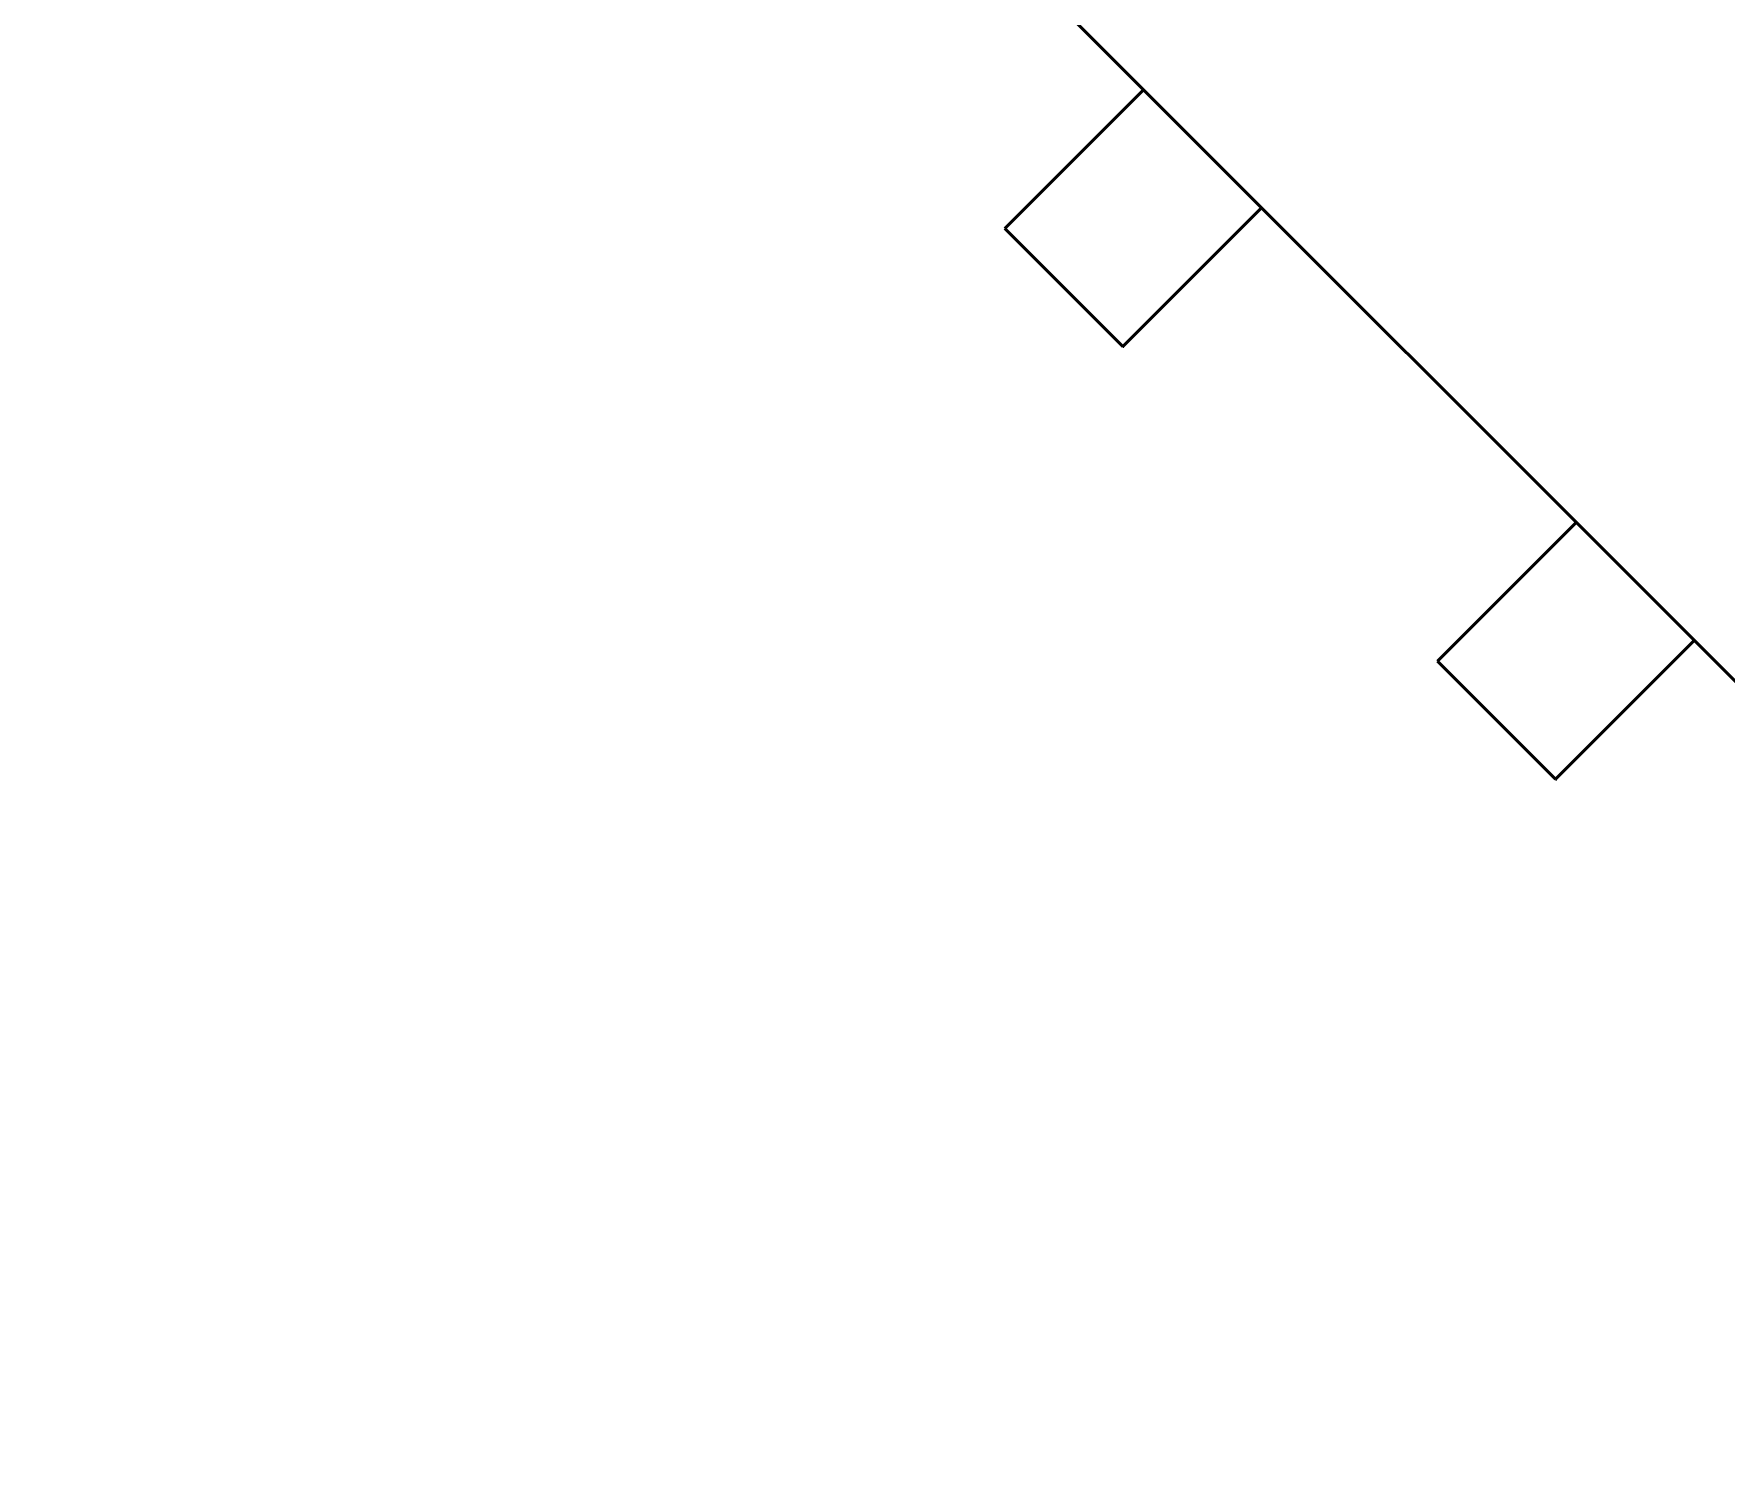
# Model space of a CAD drawing. Header units: millimetres. Extents: x 71 to 428, y 120 to 295.
# Drawn here: x 370.059 to 373.1, y 215.723 to 218.274 of the extents above; entities that cross this region are included whole.
import ezdxf

# ---------------------------------------------------------------- set-up
doc = ezdxf.new("R2010")
doc.units = ezdxf.units.MM
doc.header["$LTSCALE"] = 0.75
doc.layers.add('Visible', color=7, linetype='Continuous', lineweight=50)

msp = doc.modelspace()

# ---------------------------------------------------------------- linework, layer by layer
at = {"layer": 'Visible'}
for p, q in [((373.5197, 216.7067), (366.8739, 223.3525)), ((372.0528, 218.1736), (371.8036, 217.9242)), ((372.2649, 217.9615), (372.0157, 217.7121)), ((371.8036, 217.9242), (372.0157, 217.7121)), ((372.0174, 217.7121), (372.0157, 217.7121)), ((372.8305, 217.3959), (372.5813, 217.1465)), ((373.0426, 217.1838), (372.7934, 216.9344)), ((372.5813, 217.1465), (372.7934, 216.9344)), ((372.7955, 216.9344), (372.7934, 216.9344))]:
    msp.add_line(p, q, dxfattribs=at)
at = {"layer": 'Visible', "extrusion": (0, 0, -1)}
msp.add_circle((-354.8964, 204.496), 47.93, dxfattribs=at)

doc.saveas('drawing.dxf')
